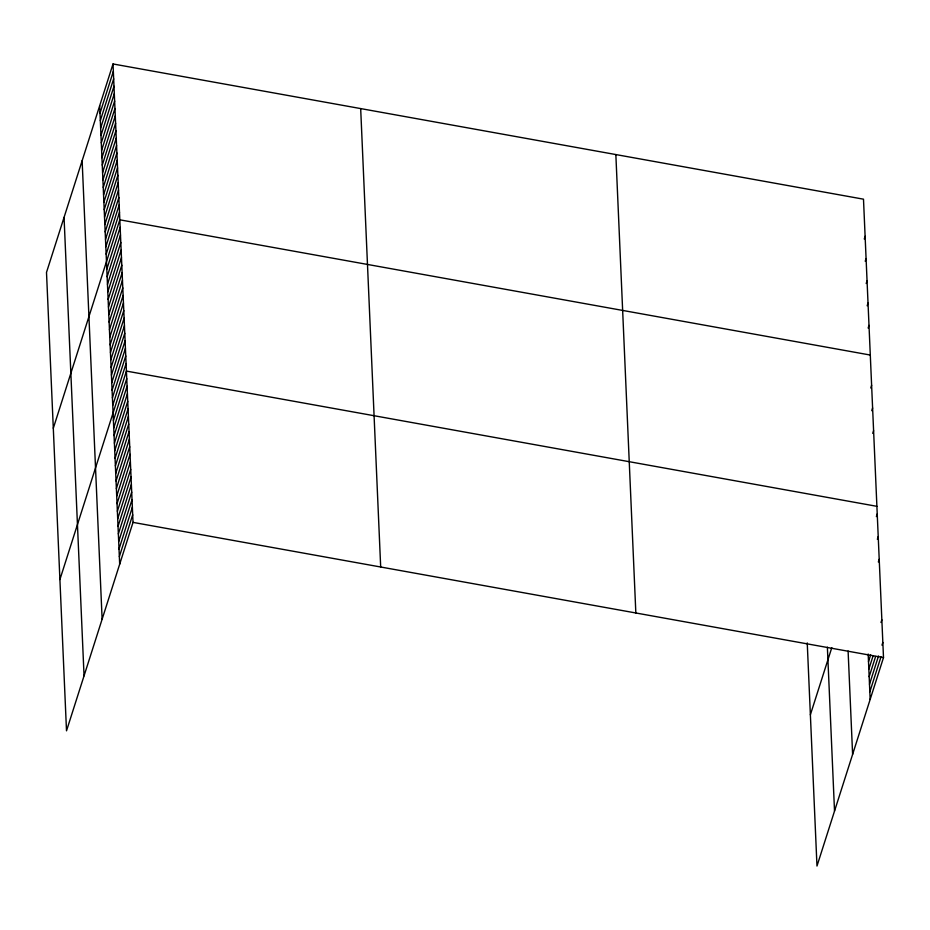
<?xml version="1.0" encoding="UTF-8"?>
<svg xmlns="http://www.w3.org/2000/svg" width="930" height="930" viewBox="0 0 930 930"><rect width="100%" height="100%" fill="white"/><g stroke="black" fill="none" stroke-linecap="round" stroke-linejoin="round"><path stroke-width="1.4" d="M113.018 63.961L46.5 272.397L66.507 730.817L133.025 522.381L113.018 63.961L863.493 199.183L883.5 657.603L816.982 866.039L807.24 642.909M99.998 113.193L113.344 71.377M100.324 120.609L113.669 78.806M100.649 128.038L113.995 86.223M100.975 135.454L114.32 93.651M101.3 142.883L114.646 101.068M101.626 150.3L114.96 108.496M101.94 157.728L115.285 115.913M102.265 165.145L115.611 123.33M102.591 172.573L115.936 130.758M102.916 179.99L116.262 138.175M103.242 187.418L116.587 145.603M103.567 194.835L116.913 153.02M103.893 202.252L117.227 160.448M104.207 209.68L117.552 167.865M104.532 217.097L117.878 175.293M104.858 224.525L118.203 182.71M105.183 231.942L118.529 190.127M105.509 239.37L118.854 197.555M105.834 246.787L119.18 204.972M106.159 254.216L119.493 212.4M53.301 428.253L119.819 219.817L870.294 355.051M106.811 269.2L120.156 227.385M107.136 276.756L120.482 234.953M107.473 284.324L120.807 242.509M107.799 291.892L121.144 250.077M108.124 299.448L121.47 257.645M108.461 307.016L121.807 265.201M108.787 314.584L122.132 272.769M109.112 322.14L122.458 280.337M109.449 329.708L122.795 287.893M109.775 337.276L123.12 295.461M110.112 344.832L123.458 303.029M110.438 352.4L123.783 310.585M110.763 359.968L124.109 318.153M111.1 367.524L124.446 325.721M111.426 375.092L124.771 333.277M111.763 382.66L125.097 340.845M112.088 390.216L125.434 348.401M112.414 397.784L125.759 355.969M112.751 405.352L126.096 363.537M59.904 579.541L126.422 371.093L876.897 506.327M113.414 420.476L126.747 378.661M113.739 428.044L127.085 386.229M114.065 435.6L127.41 393.785M114.402 443.168L127.747 401.353M114.727 450.725L128.073 408.921M115.064 458.292L128.398 416.477M115.39 465.86L128.735 424.045M115.715 473.417L129.061 431.613M116.052 480.984L129.398 439.169M116.378 488.552L129.723 446.737M116.703 496.109L130.049 454.305M117.041 503.676L130.386 461.861M117.366 511.244L130.712 469.429M117.703 518.801L131.049 476.997M118.029 526.368L131.374 484.553M118.354 533.936L131.7 492.121M118.691 541.493L132.037 499.689M119.017 549.06L132.362 507.245M119.354 556.628L132.688 514.813M864.261 238.998L865.121 236.301M865.226 261.26L866.086 258.563M866.202 283.522L867.062 280.825M867.167 305.796L868.027 303.099M868.143 328.058L869.004 325.361M870.759 387.996L871.619 385.299M871.747 410.688L872.607 407.991M872.735 433.38L873.596 430.683M810.379 714.763L831.804 647.64M876.374 516.592L877.234 513.895M877.362 539.284L878.222 536.587M878.35 561.976L879.21 559.279M868.504 661.602L870.654 654.848M880.989 622.484L881.849 619.787M868.841 669.158L873.142 655.673M869.166 676.726L875.618 656.487M869.492 684.282L878.536 655.964M881.977 645.176L882.837 642.479M869.829 691.85L881.012 656.789M133.025 522.381L883.5 657.603M868.178 654.034L870.155 699.418M848.102 651.023L852.612 754.404M827.375 647.175L834.524 811.053M615.846 154.566L635.841 612.975M360.677 108.589L380.684 566.998M99.673 105.776L119.679 564.185M82.131 160.762L102.126 619.171M64.054 217.411L84.049 675.831"/></g></svg>
